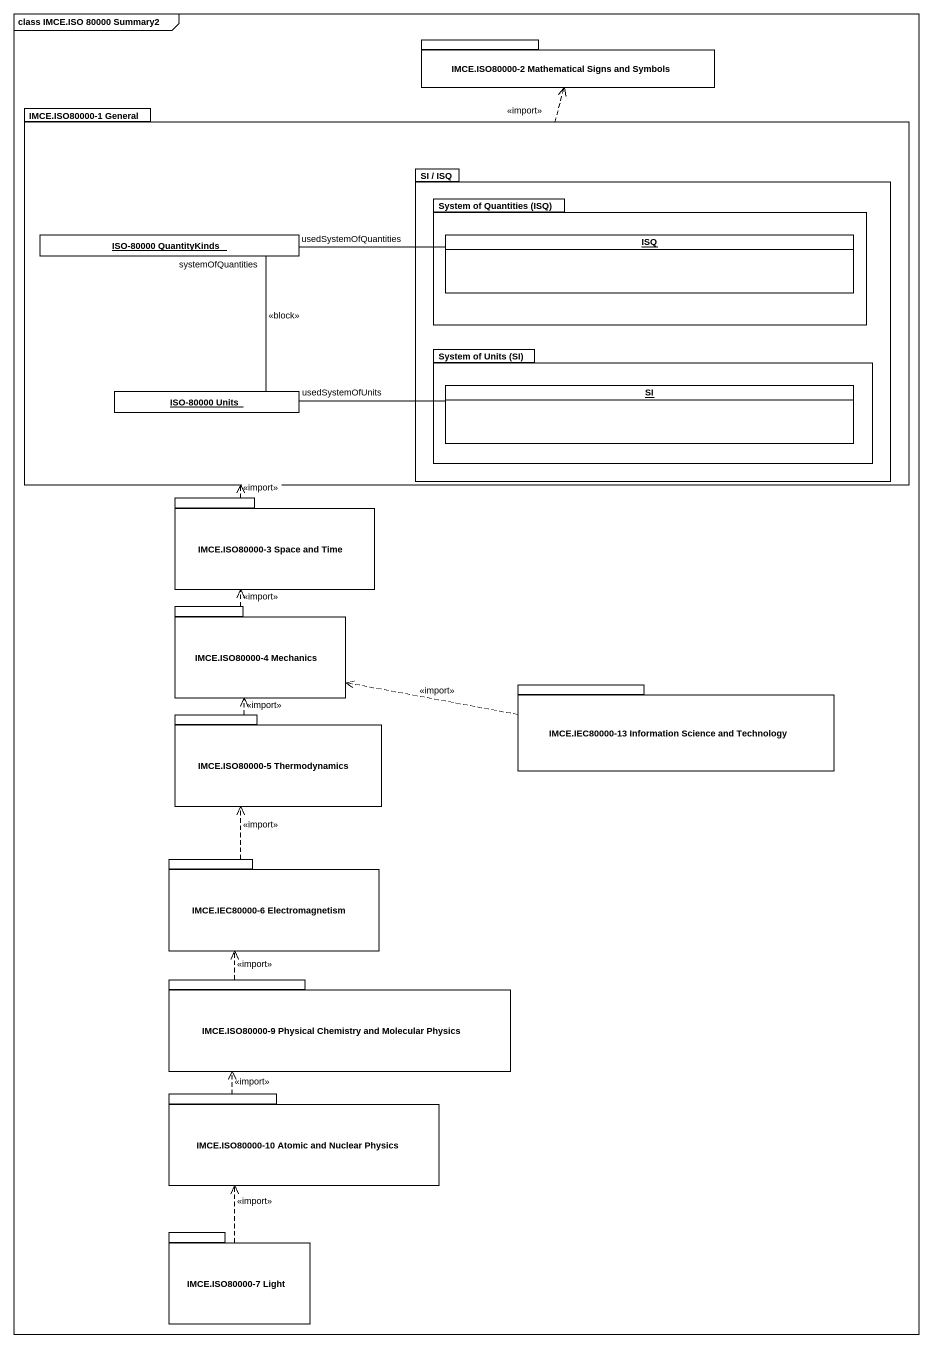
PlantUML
@startuml
mainframe class IMCE.ISO 80000 Summary2
hide circle
hide empty members
package "IMCE.ISO80000-2 Mathematical Signs and Symbols" as IMCE_ISO80000_2 #FFFFFF {
}
package "IMCE.ISO80000-1 General" as IMCE_ISO80000_1_General #FFFFFF {
  package "SI / ISQ" as SI_ISQ #FFFFFF {
    package "System of Quantities (ISQ)" as System_of_Quantities_ISQ #FFFFFF {
      object ISQ #FFFFFF
    }
    package "System of Units (SI)" as System_of_Units_SI #FFFFFF {
      object SI #FFFFFF
    }
  }
  object "ISO-80000 QuantityKinds" as ISO_80000_QuantityKinds #FFFFFF
  object "ISO-80000 Units" as ISO_80000_Units #FFFFFF
}
package "IMCE.ISO80000-3 Space and Time" as IMCE_ISO80000_3_Space_and #FFFFFF {
}
package "IMCE.ISO80000-4 Mechanics" as IMCE_ISO80000_4_Mechanics #FFFFFF {
}
package "IMCE.IEC80000-13 Information Science and Technology" as IMCE_IEC80000_13 #FFFFFF {
}
package "IMCE.ISO80000-5 Thermodynamics" as IMCE_ISO80000_5 #FFFFFF {
}
package "IMCE.IEC80000-6 Electromagnetism" as IMCE_IEC80000_6 #FFFFFF {
}
package "IMCE.ISO80000-9 Physical Chemistry and Molecular Physics" as IMCE_ISO80000_9_Physical #FFFFFF {
}
package "IMCE.ISO80000-10 Atomic and Nuclear Physics" as IMCE_ISO80000_10_Atomic_and #FFFFFF {
}
package "IMCE.ISO80000-7 Light" as IMCE_ISO80000_7_Light #FFFFFF {
}
IMCE_ISO80000_1_General .up.> IMCE_ISO80000_2 : <<import>>
ISO_80000_QuantityKinds -right- ISQ : usedSystemOfQuantities
ISO_80000_QuantityKinds -- ISO_80000_Units : systemOfQuantities\n<<block>>
ISO_80000_Units -right- SI : usedSystemOfUnits
IMCE_ISO80000_3_Space_and .up.> IMCE_ISO80000_1_General : <<import>>
IMCE_ISO80000_4_Mechanics .up.> IMCE_ISO80000_3_Space_and : <<import>>
IMCE_IEC80000_13 .left.> IMCE_ISO80000_4_Mechanics : <<import>>
IMCE_ISO80000_5 .up.> IMCE_ISO80000_4_Mechanics : <<import>>
IMCE_IEC80000_6 .up.> IMCE_ISO80000_5 : <<import>>
IMCE_ISO80000_9_Physical .up.> IMCE_IEC80000_6 : <<import>>
IMCE_ISO80000_10_Atomic_and .up.> IMCE_ISO80000_9_Physical : <<import>>
IMCE_ISO80000_7_Light .up.> IMCE_ISO80000_10_Atomic_and : <<import>>
@enduml
